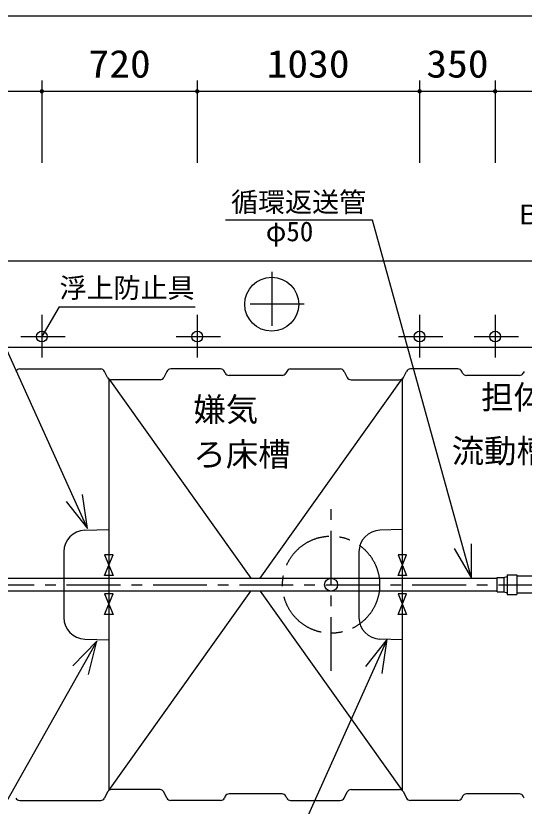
# Model space of a CAD drawing. Units: millimetres, scale not verified. Extents: x -14850 to 14850, y -10500 to 10500.
# Drawn here: x -8635 to -6280, y -977 to 2687 of the extents above; entities that cross this region are included whole.
import ezdxf
from ezdxf.enums import TextEntityAlignment as Align

# ---------------------------------------------------------------- set-up
doc = ezdxf.new("R2010")
doc.units = ezdxf.units.MM
doc.header["$LTSCALE"] = 50
doc.linetypes.add('CHAIN1', pattern=[8, 5, -1, 1, -1])
for name, color, linetype, lineweight in [('0-0_躯体', 3, 'Continuous', 25), ('0-1_製作', 5, 'Continuous', 25), ('0-4_文字', 5, 'Continuous', 25)]:
    doc.layers.add(name, color=color, linetype=linetype, lineweight=lineweight)
doc.styles.add('ＭＳ ゴシック', font='')
doc.styles.get('ＭＳ ゴシック').set_extended_font_data('MS Gothic')

msp = doc.modelspace()

# ---------------------------------------------------------------- linework, layer by layer
at = {"layer": '0-0_躯体'}
for p, q in [((-8302.18, 309.95), (-8965.86, 1777.99)), ((-6981.94, 1740.17), (-7662.82, 1740.17)), ((-6523.19, 79.83), (-6981.94, 1740.17)), ((-6029.21, 1149.83), (-9354.11, 1149.83)), ((-8616.85, 1049.83), (-8241.57, 1049.83)), ((-8209.74, 1010.88), (-8223.69, 1038.77)), ((-7934.74, 1038.77), (-7948.69, 1010.88)), ((-7686.58, 1049.83), (-7916.85, 1049.83)), ((-7664.74, 1030.88), (-7668.69, 1038.77)), ((-7379.74, 1038.77), (-7383.69, 1030.88)), ((-7361.85, 1049.83), (-7131.58, 1049.83)), ((-7113.69, 1038.77), (-7099.74, 1010.88)), ((-6838.69, 1010.88), (-6824.74, 1038.77)), ((-6586.58, 1049.83), (-6806.85, 1049.83)), ((-6564.74, 1030.88), (-6568.69, 1038.77)), ((-6279.74, 1038.77), (-6283.69, 1030.88)), ((-8204.21, 1004.1), (-8204.21, -904.45)), ((-8204.21, 1004.1), (-7545.59, 79.83)), ((-7966.57, 999.83), (-8191.85, 999.83)), ((-7401.58, 1019.83), (-7646.85, 1019.83)), ((-7502.84, 79.83), (-6844.21, 1004.1)), ((-7081.85, 999.83), (-6856.57, 999.83)), ((-6844.21, 1004.1), (-6844.21, -904.45)), ((-6301.57, 1019.83), (-6546.85, 1019.83)), ((-8314.82, 302.38), (-8204.21, 305.27)), ((-6844.21, 305.09), (-6947.83, 302.38)), ((-8412.2, 202.41), (-8412.2, -102.76)), ((-7045.21, 202.41), (-7045.21, -102.76)), ((-9401.37, 79.83), (-6404.21, 79.83)), ((-6404.21, 16.33), (-6404.21, 83.33)), ((-6374.21, 83.33), (-6374.21, 16.33)), ((-6359.21, 94.83), (-6314.21, 94.83)), ((-6359.21, 94.83), (-6359.21, 4.83)), ((-6314.21, 94.83), (-6314.21, 4.83)), ((-6244.21, 89.83), (-6314.21, 89.83)), ((-6404.21, 19.83), (-9401.37, 19.83)), ((-8204.21, -904.45), (-7545.59, 19.83)), ((-7502.84, 19.83), (-6844.21, -904.45)), ((-6359.21, 4.83), (-6314.21, 4.83)), ((-6244.21, 9.83), (-6314.21, 9.83)), ((-8259.03, -211.37), (-9053.24, -1619.74)), ((-8259.03, -211.37), (-8370.89, -325.77)), ((-8314.82, -202.72), (-8204.21, -205.62)), ((-8298.71, -366.37), (-8259.03, -211.37)), ((-6915.09, -203.29), (-7541.16, -1599.3)), ((-6915.09, -203.29), (-7014.17, -328.92)), ((-6844.21, -205.44), (-6947.83, -202.72)), ((-6938.08, -361.63), (-6915.09, -203.29)), ((-8209.74, -911.23), (-8223.69, -939.12)), ((-7966.57, -900.17), (-8191.85, -900.17)), ((-7934.74, -939.12), (-7948.69, -911.23)), ((-7113.69, -939.12), (-7099.74, -911.23)), ((-7081.85, -900.17), (-6856.57, -900.17)), ((-6838.69, -911.23), (-6824.74, -939.12)), ((-8616.85, -950.17), (-8241.57, -950.17)), ((-7686.58, -950.17), (-7916.85, -950.17)), ((-7664.74, -931.23), (-7668.69, -939.12)), ((-7401.58, -920.17), (-7646.85, -920.17)), ((-7379.74, -939.12), (-7383.69, -931.23)), ((-7361.85, -950.17), (-7131.58, -950.17)), ((-6586.58, -950.17), (-6806.85, -950.17)), ((-6564.74, -931.23), (-6568.69, -939.12)), ((-6301.57, -920.17), (-6546.85, -920.17)), ((-6279.74, -939.12), (-6283.69, -931.23))]:
    msp.add_line(p, q, dxfattribs=at)
at = {"layer": '0-0_躯体', "color": 2, "linetype": 'CHAIN1'}
for p, q in [((-7449.21, 1499.83), (-7449.21, 1199.83)), ((-7299.21, 1349.83), (-7599.21, 1349.83))]:
    msp.add_line(p, q, dxfattribs=at)
at = {"layer": '0-0_躯体', "linetype": 'CHAIN1'}
for p, q in [((-7174.21, -350.17), (-7174.21, 449.83)), ((-9999.21, 49.83), (-4899.21, 49.83))]:
    msp.add_line(p, q, dxfattribs=at)
at = {"layer": '0-0_躯体', "color": 2}
msp.add_lwpolyline([(-4899.21, -1450.17), (-4899.21, 1549.83), (-9999.21, 1549.83)], dxfattribs=at)
at = {"layer": '0-0_躯体'}
for points in [[(-8402.19, 434.84), (-8302.18, 309.95), (-8326.34, 468.11)], [(-6603.49, 218.21), (-6523.19, 79.83), (-6523.54, 239.83)], [(-6404.21, 83.33), (-6374.21, 83.33), (-6359.21, 87.33)], [(-6404.21, 16.33), (-6374.21, 16.33), (-6359.21, 12.33)]]:
    msp.add_lwpolyline(points, dxfattribs=at)
for points in [[(-8184.21, 187.83), (-8224.21, 187.83), (-8184.21, 91.83), (-8224.21, 91.83)], [(-6824.21, 187.83), (-6864.21, 187.83), (-6824.21, 91.83), (-6864.21, 91.83)], [(-8184.21, 7.83), (-8224.21, 7.83), (-8184.21, -88.17), (-8224.21, -88.17)], [(-6824.21, 7.83), (-6864.21, 7.83), (-6824.21, -88.17), (-6864.21, -88.17)]]:
    msp.add_lwpolyline(points, close=True, dxfattribs=at)
at = {"layer": '0-0_躯体', "color": 2}
msp.add_circle((-7449.21, 1349.83), 125, dxfattribs=at)
at = {"layer": '0-0_躯体', "linetype": 'CHAIN1'}
msp.add_circle((-7174.21, 49.83), 225, dxfattribs=at)
at = {"layer": '0-0_躯体'}
for centre, radius, start, end in [((-8616.85, 1029.83), 20, 90, 153.43494), ((-8241.57, 1029.83), 20, 26.56505, 90), ((-7916.85, 1029.83), 20, 90, 153.43494), ((-7686.58, 1029.83), 20, 26.56505, 90), ((-7646.85, 1039.83), 20, 206.56503, 270), ((-7401.58, 1039.83), 20, 270, 333.43494), ((-7361.85, 1029.83), 20, 90, 153.43494), ((-7131.58, 1029.83), 20, 26.56505, 90), ((-6806.85, 1029.83), 20, 90, 153.43494), ((-6586.58, 1029.83), 20, 26.56505, 90), ((-6546.85, 1039.83), 20, 206.56503, 270), ((-6301.57, 1039.83), 20, 270, 333.43494), ((-8191.85, 1019.83), 20, 206.56503, 270), ((-7966.57, 1019.83), 20, 270, 333.43494), ((-7081.85, 1019.83), 20, 206.56503, 270), ((-6856.57, 1019.83), 20, 270, 333.43494), ((-8312.2, 202.41), 100, 91.5, 180), ((-6945.21, 202.41), 100, 91.5, 180), ((-8312.2, -102.76), 100, 180, 268.5), ((-6945.21, -102.76), 100, 180, 268.5), ((-8191.85, -920.17), 20, 90, 153.43494), ((-7966.57, -920.17), 20, 26.56505, 90), ((-7081.85, -920.17), 20, 90, 153.43494), ((-6856.57, -920.17), 20, 26.56505, 90), ((-8616.85, -930.17), 20, 206.56503, 270), ((-8241.57, -930.17), 20, 270, 333.43494), ((-7916.85, -930.17), 20, 206.56503, 270), ((-7686.58, -930.17), 20, 270, 333.43494), ((-7646.85, -940.17), 20, 90, 153.43494), ((-7401.58, -940.17), 20, 26.56505, 90), ((-7361.85, -930.17), 20, 206.56503, 270), ((-7131.58, -930.17), 20, 270, 333.43494), ((-6806.85, -930.17), 20, 206.56503, 270), ((-6586.58, -930.17), 20, 270, 333.43494), ((-6546.85, -940.17), 20, 90, 153.43494), ((-6301.57, -940.17), 20, 26.56505, 90)]:
    msp.add_arc(centre, radius, start, end, dxfattribs=at)
at = {"layer": '0-1_製作', "color": 2}
for p, q in [((-9999.21, 2686.84), (-4899.21, 2686.84)), ((-8514.21, 2386.84), (-8514.21, 2004.63)), ((-7794.21, 2386.84), (-7794.21, 2004.63)), ((-6764.21, 2386.84), (-6764.21, 2004.63)), ((-6414.21, 2386.84), (-6414.21, 2004.63)), ((-9999.21, 2336.84), (-8514.21, 2336.84)), ((-8514.21, 2336.84), (-7794.21, 2336.84)), ((-7794.21, 2336.84), (-6764.21, 2336.84)), ((-6764.21, 2336.84), (-6414.21, 2336.84)), ((-6414.21, 2336.84), (-4899.21, 2336.84))]:
    msp.add_line(p, q, dxfattribs=at)
at = {"layer": '0-1_製作', "color": 3}
msp.add_circle((-7174.21, 49.83), 30, dxfattribs=at)
at = {"layer": '0-1_製作'}
for points in [[(-8520.09, 2344.93), (-8514.21, 2336.84), (-8521.06, 2344.13)], [(-8519.03, 2345.6), (-8514.21, 2336.84), (-8520.09, 2344.93)], [(-8517.9, 2346.14), (-8514.21, 2336.84), (-8519.03, 2345.6)], [(-8516.7, 2346.53), (-8514.21, 2336.84), (-8517.9, 2346.14)], [(-8515.47, 2346.76), (-8514.21, 2336.84), (-8516.7, 2346.53)], [(-8514.21, 2346.84), (-8514.21, 2336.84), (-8515.47, 2346.76)], [(-8513.59, 2346.82), (-8514.21, 2336.84), (-8514.21, 2346.84)], [(-8512.34, 2346.66), (-8514.21, 2336.84), (-8513.59, 2346.82)], [(-8511.12, 2346.35), (-8514.21, 2336.84), (-8512.34, 2346.66)], [(-8511.12, 2346.35), (-8504.21, 2336.84), (-8514.21, 2336.84)], [(-8509.96, 2345.89), (-8504.21, 2336.84), (-8511.12, 2346.35)], [(-8508.86, 2345.28), (-8504.21, 2336.84), (-8509.96, 2345.89)], [(-8507.84, 2344.55), (-8504.21, 2336.84), (-8508.86, 2345.28)], [(-7800.09, 2344.93), (-7794.21, 2336.84), (-7801.06, 2344.13)], [(-7799.03, 2345.6), (-7794.21, 2336.84), (-7800.09, 2344.93)], [(-7797.9, 2346.14), (-7794.21, 2336.84), (-7799.03, 2345.6)], [(-7796.7, 2346.53), (-7794.21, 2336.84), (-7797.9, 2346.14)], [(-7795.47, 2346.76), (-7794.21, 2336.84), (-7796.7, 2346.53)], [(-7794.21, 2346.84), (-7794.21, 2336.84), (-7795.47, 2346.76)], [(-7793.59, 2346.82), (-7794.21, 2336.84), (-7794.21, 2346.84)], [(-7792.34, 2346.66), (-7794.21, 2336.84), (-7793.59, 2346.82)], [(-7791.12, 2346.35), (-7794.21, 2336.84), (-7792.34, 2346.66)], [(-7791.12, 2346.35), (-7784.21, 2336.84), (-7794.21, 2336.84)], [(-7789.96, 2345.89), (-7784.21, 2336.84), (-7791.12, 2346.35)], [(-7788.86, 2345.28), (-7784.21, 2336.84), (-7789.96, 2345.89)], [(-7787.84, 2344.55), (-7784.21, 2336.84), (-7788.86, 2345.28)], [(-6770.09, 2344.93), (-6764.21, 2336.84), (-6771.06, 2344.13)], [(-6769.03, 2345.6), (-6764.21, 2336.84), (-6770.09, 2344.93)], [(-6767.9, 2346.14), (-6764.21, 2336.84), (-6769.03, 2345.6)], [(-6766.7, 2346.53), (-6764.21, 2336.84), (-6767.9, 2346.14)], [(-6765.47, 2346.76), (-6764.21, 2336.84), (-6766.7, 2346.53)], [(-6764.21, 2346.84), (-6764.21, 2336.84), (-6765.47, 2346.76)], [(-6763.59, 2346.82), (-6764.21, 2336.84), (-6764.21, 2346.84)], [(-6762.34, 2346.66), (-6764.21, 2336.84), (-6763.59, 2346.82)], [(-6761.12, 2346.35), (-6764.21, 2336.84), (-6762.34, 2346.66)], [(-6759.96, 2345.89), (-6764.21, 2336.84), (-6761.12, 2346.35)], [(-6759.96, 2345.89), (-6754.21, 2336.84), (-6764.21, 2336.84)], [(-6758.86, 2345.28), (-6754.21, 2336.84), (-6759.96, 2345.89)], [(-6757.84, 2344.55), (-6754.21, 2336.84), (-6758.86, 2345.28)], [(-6420.09, 2344.93), (-6414.21, 2336.84), (-6421.06, 2344.13)], [(-6419.03, 2345.6), (-6414.21, 2336.84), (-6420.09, 2344.93)], [(-6417.9, 2346.14), (-6414.21, 2336.84), (-6419.03, 2345.6)], [(-6416.7, 2346.53), (-6414.21, 2336.84), (-6417.9, 2346.14)], [(-6415.47, 2346.76), (-6414.21, 2336.84), (-6416.7, 2346.53)], [(-6414.21, 2346.84), (-6414.21, 2336.84), (-6415.47, 2346.76)], [(-6413.59, 2346.82), (-6414.21, 2336.84), (-6414.21, 2346.84)], [(-6412.34, 2346.66), (-6414.21, 2336.84), (-6413.59, 2346.82)], [(-6411.12, 2346.35), (-6414.21, 2336.84), (-6412.34, 2346.66)], [(-6409.96, 2345.89), (-6414.21, 2336.84), (-6411.12, 2346.35)], [(-6409.96, 2345.89), (-6404.21, 2336.84), (-6414.21, 2336.84)], [(-6408.86, 2345.28), (-6404.21, 2336.84), (-6409.96, 2345.89)], [(-6407.84, 2344.55), (-6404.21, 2336.84), (-6408.86, 2345.28)], [(-8522.66, 2342.2), (-8524.21, 2336.84), (-8524.19, 2337.47)], [(-8522.66, 2342.2), (-8514.21, 2336.84), (-8524.21, 2336.84)], [(-8514.21, 2336.84), (-8524.14, 2335.59), (-8524.21, 2336.84)], [(-8522.66, 2342.2), (-8524.19, 2337.47), (-8523.26, 2341.1)], [(-8523.26, 2341.1), (-8524.19, 2337.47), (-8524.04, 2338.71)], [(-8514.21, 2336.84), (-8523.9, 2334.35), (-8524.14, 2335.59)], [(-8523.26, 2341.1), (-8524.04, 2338.71), (-8523.72, 2339.93)], [(-8514.21, 2336.84), (-8523.51, 2333.16), (-8523.9, 2334.35)], [(-8514.21, 2336.84), (-8522.98, 2332.02), (-8523.51, 2333.16)], [(-8514.21, 2336.84), (-8522.3, 2330.96), (-8522.98, 2332.02)], [(-8521.92, 2343.21), (-8514.21, 2336.84), (-8522.66, 2342.2)], [(-8514.21, 2336.84), (-8521.5, 2330), (-8522.3, 2330.96)], [(-8521.06, 2344.13), (-8514.21, 2336.84), (-8521.92, 2343.21)], [(-8514.21, 2336.84), (-8520.59, 2329.14), (-8521.5, 2330)], [(-8514.21, 2336.84), (-8519.57, 2328.4), (-8520.59, 2329.14)], [(-8514.21, 2336.84), (-8518.47, 2327.79), (-8519.57, 2328.4)], [(-8514.21, 2336.84), (-8517.3, 2327.33), (-8518.47, 2327.79)], [(-8514.21, 2336.84), (-8516.09, 2327.02), (-8517.3, 2327.33)], [(-8514.21, 2326.84), (-8516.09, 2327.02), (-8514.21, 2336.84)], [(-8514.21, 2326.84), (-8514.84, 2326.86), (-8516.09, 2327.02)], [(-8504.21, 2336.84), (-8514.21, 2326.84), (-8514.21, 2336.84)], [(-8504.21, 2336.84), (-8512.96, 2326.92), (-8514.21, 2326.84)], [(-8504.21, 2336.84), (-8511.73, 2327.15), (-8512.96, 2326.92)], [(-8504.21, 2336.84), (-8510.53, 2327.54), (-8511.73, 2327.15)], [(-8504.21, 2336.84), (-8509.4, 2328.08), (-8510.53, 2327.54)], [(-8504.21, 2336.84), (-8508.34, 2328.75), (-8509.4, 2328.08)], [(-8504.21, 2336.84), (-8507.37, 2329.55), (-8508.34, 2328.75)], [(-8506.92, 2343.69), (-8504.21, 2336.84), (-8507.84, 2344.55)], [(-8504.21, 2336.84), (-8506.51, 2330.47), (-8507.37, 2329.55)], [(-8506.12, 2342.72), (-8504.21, 2336.84), (-8506.92, 2343.69)], [(-8504.21, 2336.84), (-8505.77, 2331.48), (-8506.51, 2330.47)], [(-8505.45, 2341.66), (-8504.21, 2336.84), (-8506.12, 2342.72)], [(-8504.21, 2336.84), (-8505.17, 2332.58), (-8505.77, 2331.48)], [(-8504.92, 2340.52), (-8504.21, 2336.84), (-8505.45, 2341.66)], [(-8504.23, 2336.21), (-8505.17, 2332.58), (-8504.21, 2336.84)], [(-8504.39, 2334.97), (-8505.17, 2332.58), (-8504.23, 2336.21)], [(-8504.39, 2334.97), (-8504.7, 2333.75), (-8505.17, 2332.58)], [(-8504.53, 2339.33), (-8504.21, 2336.84), (-8504.92, 2340.52)], [(-8504.29, 2338.09), (-8504.21, 2336.84), (-8504.53, 2339.33)], [(-7801.92, 2343.21), (-7804.21, 2336.84), (-7802.66, 2342.2)], [(-7801.92, 2343.21), (-7794.21, 2336.84), (-7804.21, 2336.84)], [(-7802.66, 2342.2), (-7804.21, 2336.84), (-7804.19, 2337.47)], [(-7794.21, 2336.84), (-7804.14, 2335.59), (-7804.21, 2336.84)], [(-7802.66, 2342.2), (-7804.19, 2337.47), (-7803.26, 2341.1)], [(-7803.26, 2341.1), (-7804.19, 2337.47), (-7804.04, 2338.71)], [(-7794.21, 2336.84), (-7803.9, 2334.35), (-7804.14, 2335.59)], [(-7803.26, 2341.1), (-7804.04, 2338.71), (-7803.73, 2339.93)], [(-7794.21, 2336.84), (-7803.51, 2333.16), (-7803.9, 2334.35)], [(-7794.21, 2336.84), (-7802.98, 2332.02), (-7803.51, 2333.16)], [(-7794.21, 2336.84), (-7802.3, 2330.96), (-7802.98, 2332.02)], [(-7794.21, 2336.84), (-7801.5, 2330), (-7802.3, 2330.96)], [(-7801.06, 2344.13), (-7794.21, 2336.84), (-7801.92, 2343.21)], [(-7794.21, 2336.84), (-7800.59, 2329.14), (-7801.5, 2330)], [(-7794.21, 2336.84), (-7799.57, 2328.4), (-7800.59, 2329.14)], [(-7794.21, 2336.84), (-7798.47, 2327.79), (-7799.57, 2328.4)], [(-7794.21, 2336.84), (-7797.3, 2327.33), (-7798.47, 2327.79)], [(-7794.21, 2336.84), (-7796.09, 2327.02), (-7797.3, 2327.33)], [(-7794.21, 2326.84), (-7796.09, 2327.02), (-7794.21, 2336.84)], [(-7794.21, 2326.84), (-7794.84, 2326.86), (-7796.09, 2327.02)], [(-7784.21, 2336.84), (-7794.21, 2326.84), (-7794.21, 2336.84)], [(-7784.21, 2336.84), (-7792.96, 2326.92), (-7794.21, 2326.84)], [(-7784.21, 2336.84), (-7791.73, 2327.15), (-7792.96, 2326.92)], [(-7784.21, 2336.84), (-7790.53, 2327.54), (-7791.73, 2327.15)], [(-7784.21, 2336.84), (-7789.4, 2328.08), (-7790.53, 2327.54)], [(-7784.21, 2336.84), (-7788.34, 2328.75), (-7789.4, 2328.08)], [(-7784.21, 2336.84), (-7787.37, 2329.55), (-7788.34, 2328.75)], [(-7786.92, 2343.69), (-7784.21, 2336.84), (-7787.84, 2344.55)], [(-7784.21, 2336.84), (-7786.51, 2330.47), (-7787.37, 2329.55)], [(-7786.12, 2342.72), (-7784.21, 2336.84), (-7786.92, 2343.69)], [(-7784.21, 2336.84), (-7785.77, 2331.48), (-7786.51, 2330.47)], [(-7785.45, 2341.66), (-7784.21, 2336.84), (-7786.12, 2342.72)], [(-7784.23, 2336.21), (-7785.77, 2331.48), (-7784.21, 2336.84)], [(-7784.23, 2336.21), (-7785.17, 2332.58), (-7785.77, 2331.48)], [(-7784.92, 2340.52), (-7784.21, 2336.84), (-7785.45, 2341.66)], [(-7784.39, 2334.97), (-7785.17, 2332.58), (-7784.23, 2336.21)], [(-7784.39, 2334.97), (-7784.7, 2333.75), (-7785.17, 2332.58)], [(-7784.53, 2339.33), (-7784.21, 2336.84), (-7784.92, 2340.52)], [(-7784.29, 2338.09), (-7784.21, 2336.84), (-7784.53, 2339.33)], [(-6771.92, 2343.21), (-6774.21, 2336.84), (-6774.19, 2337.47)], [(-6771.92, 2343.21), (-6764.21, 2336.84), (-6774.21, 2336.84)], [(-6764.21, 2336.84), (-6774.14, 2335.59), (-6774.21, 2336.84)], [(-6771.92, 2343.21), (-6774.19, 2337.47), (-6772.66, 2342.2)], [(-6772.66, 2342.2), (-6774.19, 2337.47), (-6774.04, 2338.71)], [(-6764.21, 2336.84), (-6773.9, 2334.35), (-6774.14, 2335.59)], [(-6772.66, 2342.2), (-6774.04, 2338.71), (-6773.26, 2341.1)], [(-6773.26, 2341.1), (-6774.04, 2338.71), (-6773.73, 2339.93)], [(-6764.21, 2336.84), (-6773.51, 2333.16), (-6773.9, 2334.35)], [(-6764.21, 2336.84), (-6772.98, 2332.02), (-6773.51, 2333.16)], [(-6764.21, 2336.84), (-6772.3, 2330.96), (-6772.98, 2332.02)], [(-6764.21, 2336.84), (-6771.5, 2330), (-6772.3, 2330.96)], [(-6771.06, 2344.13), (-6764.21, 2336.84), (-6771.92, 2343.21)], [(-6764.21, 2336.84), (-6770.59, 2329.14), (-6771.5, 2330)], [(-6764.21, 2336.84), (-6769.57, 2328.4), (-6770.59, 2329.14)], [(-6764.21, 2336.84), (-6768.47, 2327.79), (-6769.57, 2328.4)], [(-6764.21, 2336.84), (-6767.3, 2327.33), (-6768.47, 2327.79)], [(-6764.21, 2326.84), (-6767.3, 2327.33), (-6764.21, 2336.84)], [(-6764.21, 2326.84), (-6766.09, 2327.02), (-6767.3, 2327.33)], [(-6764.21, 2326.84), (-6764.84, 2326.86), (-6766.09, 2327.02)], [(-6754.21, 2336.84), (-6764.21, 2326.84), (-6764.21, 2336.84)], [(-6754.21, 2336.84), (-6762.96, 2326.92), (-6764.21, 2326.84)], [(-6754.21, 2336.84), (-6761.73, 2327.15), (-6762.96, 2326.92)], [(-6754.21, 2336.84), (-6760.53, 2327.54), (-6761.73, 2327.15)], [(-6754.21, 2336.84), (-6759.4, 2328.08), (-6760.53, 2327.54)], [(-6754.21, 2336.84), (-6758.34, 2328.75), (-6759.4, 2328.08)], [(-6754.21, 2336.84), (-6757.37, 2329.55), (-6758.34, 2328.75)], [(-6756.92, 2343.69), (-6754.21, 2336.84), (-6757.84, 2344.55)], [(-6754.21, 2336.84), (-6756.51, 2330.47), (-6757.37, 2329.55)], [(-6756.12, 2342.72), (-6754.21, 2336.84), (-6756.92, 2343.69)], [(-6754.21, 2336.84), (-6755.77, 2331.48), (-6756.51, 2330.47)], [(-6755.45, 2341.66), (-6754.21, 2336.84), (-6756.12, 2342.72)], [(-6754.23, 2336.21), (-6755.77, 2331.48), (-6754.21, 2336.84)], [(-6754.39, 2334.97), (-6755.77, 2331.48), (-6754.23, 2336.21)], [(-6754.39, 2334.97), (-6755.17, 2332.58), (-6755.77, 2331.48)], [(-6754.92, 2340.52), (-6754.21, 2336.84), (-6755.45, 2341.66)], [(-6754.7, 2333.75), (-6755.17, 2332.58), (-6754.39, 2334.97)], [(-6754.53, 2339.33), (-6754.21, 2336.84), (-6754.92, 2340.52)], [(-6754.29, 2338.09), (-6754.21, 2336.84), (-6754.53, 2339.33)], [(-6421.06, 2344.13), (-6424.21, 2336.84), (-6421.92, 2343.21)], [(-6421.06, 2344.13), (-6414.21, 2336.84), (-6424.21, 2336.84)], [(-6421.92, 2343.21), (-6424.21, 2336.84), (-6424.19, 2337.47)], [(-6414.21, 2336.84), (-6424.14, 2335.59), (-6424.21, 2336.84)], [(-6421.92, 2343.21), (-6424.19, 2337.47), (-6422.66, 2342.2)], [(-6422.66, 2342.2), (-6424.19, 2337.47), (-6424.04, 2338.71)], [(-6414.21, 2336.84), (-6423.9, 2334.35), (-6424.14, 2335.59)], [(-6422.66, 2342.2), (-6424.04, 2338.71), (-6423.26, 2341.1)], [(-6423.26, 2341.1), (-6424.04, 2338.71), (-6423.72, 2339.93)], [(-6414.21, 2336.84), (-6423.51, 2333.16), (-6423.9, 2334.35)], [(-6414.21, 2336.84), (-6422.98, 2332.02), (-6423.51, 2333.16)], [(-6414.21, 2336.84), (-6422.3, 2330.96), (-6422.98, 2332.02)], [(-6414.21, 2336.84), (-6421.5, 2330), (-6422.3, 2330.96)], [(-6414.21, 2336.84), (-6420.59, 2329.14), (-6421.5, 2330)], [(-6414.21, 2336.84), (-6419.57, 2328.4), (-6420.59, 2329.14)], [(-6414.21, 2336.84), (-6418.47, 2327.79), (-6419.57, 2328.4)], [(-6414.21, 2336.84), (-6417.3, 2327.33), (-6418.47, 2327.79)], [(-6414.21, 2326.84), (-6417.3, 2327.33), (-6414.21, 2336.84)], [(-6414.21, 2326.84), (-6416.09, 2327.02), (-6417.3, 2327.33)], [(-6414.21, 2326.84), (-6414.84, 2326.86), (-6416.09, 2327.02)], [(-6404.21, 2336.84), (-6414.21, 2326.84), (-6414.21, 2336.84)], [(-6404.21, 2336.84), (-6412.96, 2326.92), (-6414.21, 2326.84)], [(-6404.21, 2336.84), (-6411.73, 2327.15), (-6412.96, 2326.92)], [(-6404.21, 2336.84), (-6410.53, 2327.54), (-6411.73, 2327.15)], [(-6404.21, 2336.84), (-6409.4, 2328.08), (-6410.53, 2327.54)], [(-6404.21, 2336.84), (-6408.34, 2328.75), (-6409.4, 2328.08)], [(-6404.21, 2336.84), (-6407.37, 2329.55), (-6408.34, 2328.75)], [(-6406.92, 2343.69), (-6404.21, 2336.84), (-6407.84, 2344.55)], [(-6404.21, 2336.84), (-6406.51, 2330.47), (-6407.37, 2329.55)], [(-6406.12, 2342.72), (-6404.21, 2336.84), (-6406.92, 2343.69)], [(-6404.23, 2336.21), (-6406.51, 2330.47), (-6404.21, 2336.84)], [(-6404.23, 2336.21), (-6405.77, 2331.48), (-6406.51, 2330.47)], [(-6405.45, 2341.66), (-6404.21, 2336.84), (-6406.12, 2342.72)], [(-6404.39, 2334.97), (-6405.77, 2331.48), (-6404.23, 2336.21)], [(-6404.39, 2334.97), (-6405.17, 2332.58), (-6405.77, 2331.48)], [(-6404.92, 2340.52), (-6404.21, 2336.84), (-6405.45, 2341.66)], [(-6404.7, 2333.75), (-6405.17, 2332.58), (-6404.39, 2334.97)], [(-6404.53, 2339.33), (-6404.21, 2336.84), (-6404.92, 2340.52)], [(-6404.29, 2338.09), (-6404.21, 2336.84), (-6404.53, 2339.33)]]:
    msp.add_solid(points, dxfattribs=at)
at = {"layer": '0-4_文字', "color": 4}
for q in [(-8514.21, 1199.83), (-7803.88, 1337.45)]:
    msp.add_line((-8434.37, 1337.45), q, dxfattribs=at)
at = {"layer": '0-4_文字', "color": 7}
for p, q in [((-8514.21, 1300.03), (-8514.21, 1103.55)), ((-7794.21, 1300.03), (-7794.21, 1103.55)), ((-6764.21, 1300.03), (-6764.21, 1103.55)), ((-6414.21, 1300.03), (-6414.21, 1103.55)), ((-8611.54, 1199.83), (-8406.39, 1199.83)), ((-7891.54, 1199.83), (-7686.39, 1199.83)), ((-6861.54, 1199.83), (-6656.39, 1199.83)), ((-6511.54, 1199.83), (-6306.39, 1199.83))]:
    msp.add_line(p, q, dxfattribs=at)
for centre in [(-8514.21, 1199.83), (-7794.21, 1199.83), (-6764.21, 1199.83), (-6414.21, 1199.83)]:
    msp.add_circle(centre, 25, dxfattribs=at)

# ---------------------------------------------------------------- texts
at = {"layer": '0-0_躯体', "color": 4, "style": 'ＭＳ ゴシック'}
for s, height, p in [('\u3000循環返送管\u3000', 91.79, (-7763.12, 1749.91)), ('Ｂ', 91.79, (-6321.04, 1692.3)), ('\u3000\u3000φ50', 91.79, (-7726.9, 1614.1)), ('担体', 110, (-6479.3, 831.04)), ('嫌気', 110, (-7812.05, 774.17)), ('流動槽', 110, (-6615.43, 581.81)), ('ろ床槽', 110, (-7812.05, 566.17))]:
    msp.add_text(s, height=height, dxfattribs=at).set_placement(p, align=Align.BOTTOM_LEFT)
at = {"layer": '0-1_製作', "color": 4, "style": 'ＭＳ ゴシック', "width": 1.1}
for s, p in [('720', (-8297.96, 2361.84)), ('1030', (-7472.96, 2361.84)), ('350', (-6732.96, 2361.84))]:
    msp.add_text(s, height=128.4, dxfattribs=at).set_placement(p, align=Align.BOTTOM_LEFT)
at = {"layer": '0-4_文字', "color": 4, "style": 'ＭＳ ゴシック'}
msp.add_text('浮上防止具', height=91.79, dxfattribs=at).set_placement((-8432.34, 1352.33), align=Align.BOTTOM_LEFT)

doc.saveas('drawing.dxf')
